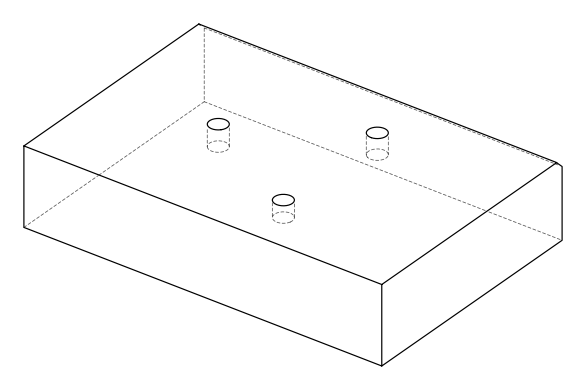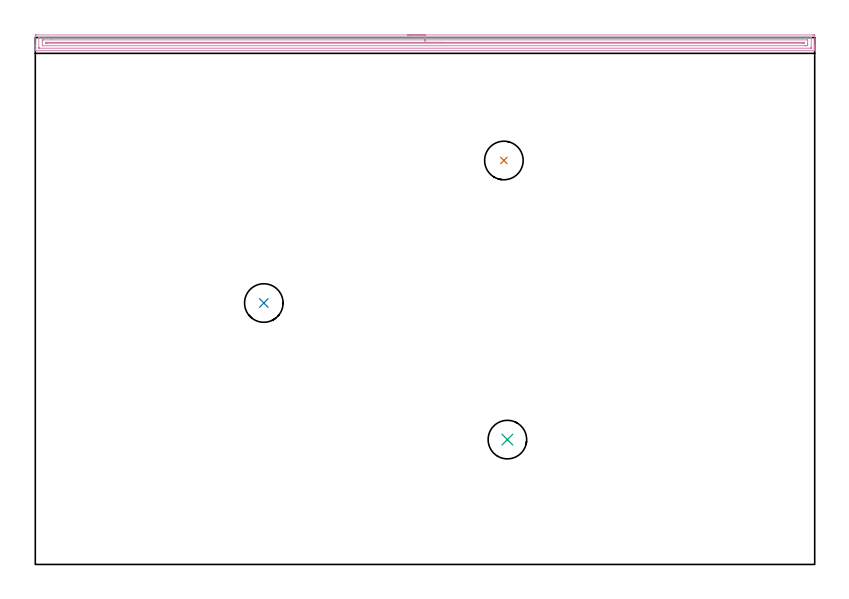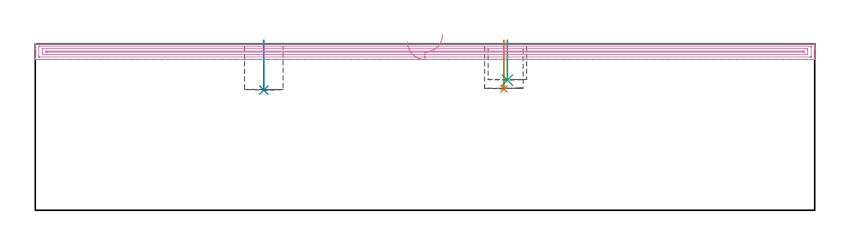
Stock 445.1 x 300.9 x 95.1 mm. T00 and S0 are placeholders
(PLAN: 4 operations, 1 tool changes, 14.7 min)
(1 INDEXABLE_INSERT_DRILL_BLIND_HOLE_FROM_SOLID | STEP1POCKET | NXT0302_015 | 0.11 min | 9696 mm3)
(2 INDEXABLE_INSERT_DRILL_BLIND_HOLE_FROM_SOLID_1 | STEP1POCKET_1 | NXT0302_015 | 0.12 min | 9960 mm3)
(3 INDEXABLE_INSERT_DRILL_BLIND_HOLE_FROM_SOLID_2 | STEP1POCKET_2 | NXT0302_015 | 0.09 min | 7798 mm3)
(4 AREA_MILL | FG_CHAMFER_SURFACE | UGT0205_001 | 14.42 min | 18027 mm3)
(TOOL NXT0302_015 | Index. Insert Drill 22mm [880-D2200L25-03] | D22 PA176 FL66 Z2)
(TOOL UGT0205_001 | Chamfer Mill 20 x 3 x 45 deg. | D20 FL50 Z2)
(OP 1 INDEXABLE_INSERT_DRILL_BLIND_HOLE_FROM_SOLID)
G17 G21 G94 G90
T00 M6
G54
G17 G0 G90 X267.6 Y230.7 S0 M3
G43 Z105.1 H1
G94 G81 G98 Z69.3 F250. R97.1
G80
M5
M2
(OP 2 INDEXABLE_INSERT_DRILL_BLIND_HOLE_FROM_SOLID_1)
G17 G21 G94 G90
T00 M6
G54
G17 G0 G90 X130.5 Y149.3 S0 M3
G43 Z105.1 H1
G94 G81 G98 Z68.6 F250. R97.1
G80
M5
M2
(OP 3 INDEXABLE_INSERT_DRILL_BLIND_HOLE_FROM_SOLID_2)
G17 G21 G94 G90
T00 M6
G54
G17 G0 G90 X269.6 Y71.3 S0 M3
G43 Z105.1 H1
G94 G81 G98 Z74.3 F250. R97.1
G80
M5
M2
(OP 4 AREA_MILL)
G17 G21 G94 G90
T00 M6
G54
G17 G0 G90 X212.55 Y302.4 S1061 M3
G43 Z105.1 H0
Z96.1
G94 G1 X212.588 Z95.228 F250.
X212.702 Z94.363
X212.891 Z93.512
X213.153 Z92.68
X213.487 Z91.874
X213.89 Z91.1
X214.359 Z90.364
X214.89 Z89.672
X215.479 Z89.029
X216.122 Z88.44
X216.814 Z87.908
X217.55 Z87.44
X218.324 Z87.037
X219.13 Z86.703
X219.962 Z86.441
X220.814 Z86.252
X221.678 Z86.138
X222.55 Z86.1
X443.968
X444.486 Y302.399 Z86.101
X444.998 Y302.395 Z86.103
X445.092 Y302.392 Z86.106
X445.1 Y301.887 Z86.611
Y296.571 Z91.923
Y296.018 Z92.479
Y295.685 Z92.811
Y295.132 Z93.364
Y294.799 Z93.696
Y294.133 Z94.366
Y293.786 Z94.713
Y293.426 Z95.064
X445.091 Y293.403 Z95.088
X444.933 Y293.4 Z95.1
X0.168
X0.009 Y293.403 Z95.088
X0. Y293.426 Z95.064
Y293.786 Z94.713
Y294.133 Z94.366
Y294.799 Z93.696
Y296.018 Z92.478
Y296.571 Z91.923
Y301.61 Z86.887
X0.003 Y301.887 Z86.611
X0.008 Y302.392 Z86.106
X0.102 Y302.395 Z86.103
X0.615 Y302.4 Z86.1
X222.55
Y300.986 Z87.514
X442.921 Y300.985 Z87.515
X443.025 Y300.983 Z87.517
X443.075 Y300.98 Z87.52
X443.09 Y300.977 Z87.523
X443.092 Y300.96 Z87.54
X443.097 Y300.852 Z87.648
X443.1 Y300.604 Z87.896
Y295.288 Z93.212
X443.096 Y294.891 Z93.609
X443.092 Y294.838 Z93.662
X443.088 Y294.82 Z93.68
X443.082 Y294.819 Z93.681
X443.029 Y294.816 Z93.684
X442.919 Y294.815 Z93.685
X442.699 Y294.814 Z93.686
X2.401
X2.179 Y294.815 Z93.685
X2.075 Y294.817 Z93.683
X2.025 Y294.821 Z93.679
X2.01 Y294.823 Z93.677
X2.008 Y294.84 Z93.66
X2.004 Y294.948 Z93.552
X2. Y295.196 Z93.304
Y300.512 Z87.988
X2.004 Y300.91 Z87.59
X2.008 Y300.962 Z87.538
X2.012 Y300.98 Z87.52
X2.018 Y300.981 Z87.519
X2.072 Y300.984 Z87.516
X2.181 Y300.985 Z87.515
X2.401 Y300.986 Z87.514
X222.55
Y299.572 Z88.928
X440.913 Y299.571 Z88.929
X441.028 Y299.569 Z88.931
X441.069 Y299.567 Z88.933
X441.085 Y299.566 Z88.934
X441.09 Y299.537 Z88.963
X441.095 Y299.414 Z89.086
X441.099 Y299.229 Z89.271
X441.1 Y297.272 Z91.228
X441.096 Y296.571 Z91.929
X441.092 Y296.394 Z92.106
X441.076 Y296.236 Z92.264
X440.913 Y296.234 Z92.266
X440.364 Y296.23 Z92.27
X440.02 Y296.229 Z92.271
X439.472 Y296.228 Z92.272
X4.187 Y296.229 Z92.271
X4.072 Y296.231 Z92.269
X4.031 Y296.233 Z92.267
X4.015 Y296.234 Z92.266
X4.01 Y296.263 Z92.237
X4.005 Y296.386 Z92.114
X4.001 Y296.571 Z91.929
X4. Y298.528 Z89.972
X4.004 Y299.229 Z89.271
X4.008 Y299.407 Z89.093
X4.024 Y299.565 Z88.935
X4.187 Y299.567 Z88.933
X4.736 Y299.571 Z88.929
X9.017 Y299.572 Z88.928
X222.55
Y298.157 Z90.343
X438.421
X438.94 Y298.155 Z90.345
X439.026 Y298.153 Z90.347
X439.086 Y298.151 Z90.349
X439.09 Y298.108 Z90.392
X439.092 Y297.9 Z90.6
X439.09 Y297.692 Z90.808
X439.086 Y297.649 Z90.851
X439.026 Y297.647 Z90.853
X438.938 Y297.645 Z90.855
X438.421 Y297.643 Z90.857
X438.234
X6.679
X6.16 Y297.645 Z90.855
X6.074 Y297.647 Z90.853
X6.014 Y297.649 Z90.851
X6.01 Y297.692 Z90.808
X6.008 Y297.9 Z90.6
X6.01 Y298.108 Z90.392
X6.014 Y298.151 Z90.349
X6.074 Y298.153 Z90.347
X6.162 Y298.156 Z90.344
X6.347 Y298.157 Z90.343
X6.866
X222.55
X223.422 Z90.381
X224.287 Z90.495
X225.138 Z90.683
X225.97 Z90.946
X226.776 Z91.28
X227.55 Z91.682
X228.286 Z92.151
X228.978 Z92.682
X229.621 Z93.272
X230.21 Z93.915
X230.742 Z94.607
X231.21 Z95.343
X231.613 Z96.116
X231.947 Z96.922
X232.209 Z97.754
X232.398 Z98.606
X232.512 Z99.471
X232.55 Z100.343
G0 Z105.1
M5
M2
